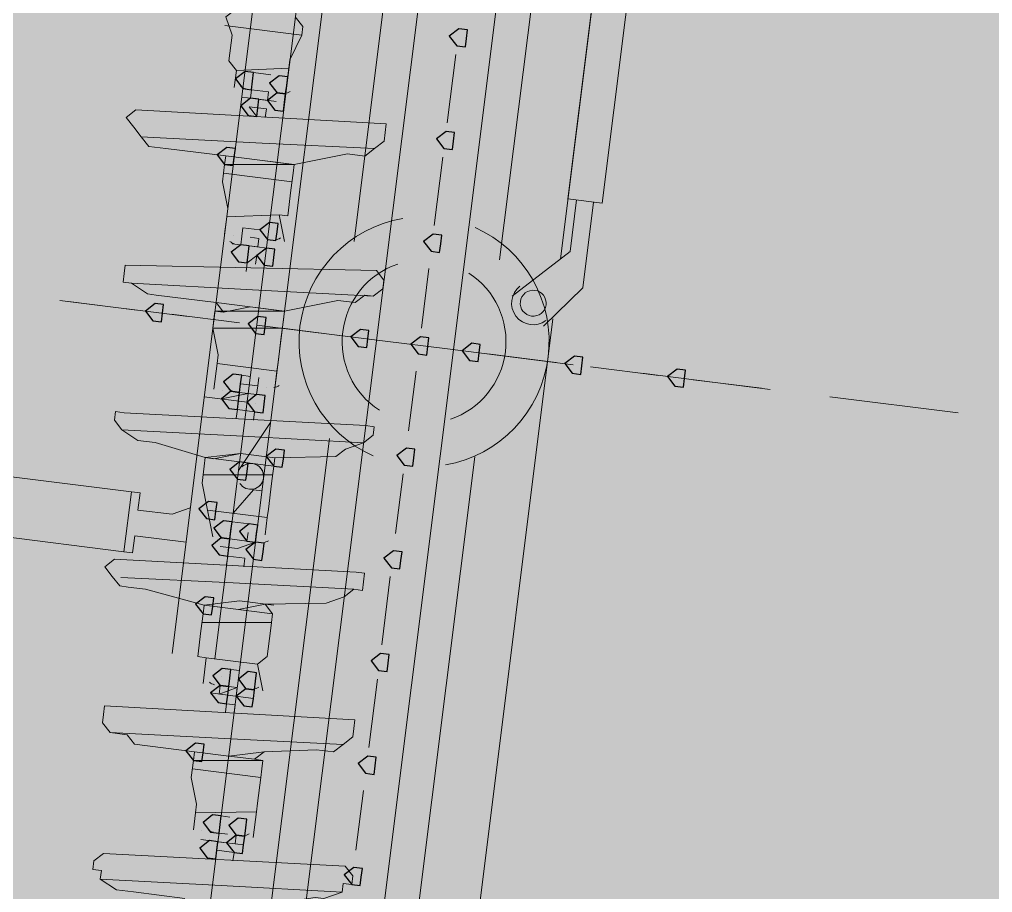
# Model space of a CAD drawing. Header units: metres. Extents: x -4 to 509425, y 7549 to 4732445.
# Drawn here: x 475990.455 to 475991.41, y 4719783.358 to 4719784.216 of the extents above; entities that cross this region are included whole.
import ezdxf

# ---------------------------------------------------------------- set-up
doc = ezdxf.new("R2010")
doc.units = ezdxf.units.M
doc.header["$LTSCALE"] = 0.01
doc.header["$MEASUREMENT"] = 0
doc.layers.get('0').update_dxf_attribs({"lineweight": 0})
doc.layers.add('_SUBESTACIÓN', color=1, linetype='Continuous')
doc.layers.add('SUBESTACION LA VID', color=253, linetype='Continuous')

# ---------------------------------------------------------------- blocks, each defined once
blk = doc.blocks.new('A$Cfff6051d')
at = {"layer": 'SUBESTACION LA VID', "transparency": 33554687}
h = blk.add_hatch(color=256, dxfattribs=at)
h.dxf.hatch_style = 2
h.paths.add_polyline_path([(475990.89348, 4719784.19695), (475990.89453, 4719784.20535), (475990.88613, 4719784.2064), (475990.87668, 4719784.19906), (475990.88402, 4719784.1896), (475990.89242, 4719784.18855)])
h = blk.add_hatch(color=256, dxfattribs=at)
h.dxf.hatch_style = 2
h.paths.add_polyline_path([(475990.68344, 4719784.15503), (475990.6845, 4719784.16343), (475990.6761, 4719784.16448), (475990.66664, 4719784.15713), (475990.67399, 4719784.14768), (475990.68239, 4719784.14663)])
h = blk.add_hatch(color=256, dxfattribs=at)
h.dxf.hatch_style = 2
h.paths.add_polyline_path([(475990.71704, 4719784.15081), (475990.7181, 4719784.15921), (475990.7097, 4719784.16027), (475990.70024, 4719784.15292), (475990.70759, 4719784.14347), (475990.71599, 4719784.14241)])
h = blk.add_hatch(color=256, dxfattribs=at)
h.dxf.hatch_style = 2
h.paths.add_polyline_path([(475990.68868, 4719784.12877), (475990.68974, 4719784.13717), (475990.68134, 4719784.13823), (475990.67188, 4719784.13088), (475990.67923, 4719784.12143), (475990.68763, 4719784.12037)])
h = blk.add_hatch(color=256, dxfattribs=at)
h.dxf.hatch_style = 2
h.paths.add_polyline_path([(475990.71494, 4719784.13401), (475990.71599, 4719784.14241), (475990.70759, 4719784.14347), (475990.69814, 4719784.13612), (475990.70548, 4719784.12667), (475990.71388, 4719784.12561)])
h = blk.add_hatch(color=256, dxfattribs=at)
h.dxf.hatch_style = 2
h.paths.add_polyline_path([(475990.88084, 4719784.09615), (475990.88189, 4719784.10455), (475990.87349, 4719784.1056), (475990.86404, 4719784.09826), (475990.87138, 4719784.0888), (475990.87978, 4719784.08775)])
h = blk.add_hatch(color=256, dxfattribs=at)
h.dxf.hatch_style = 2
h.paths.add_polyline_path([(475990.66556, 4719784.08048), (475990.66662, 4719784.08888), (475990.65822, 4719784.08993), (475990.64876, 4719784.08258), (475990.65611, 4719784.07313), (475990.66451, 4719784.07208)])
h = blk.add_hatch(color=256, dxfattribs=at)
h.dxf.hatch_style = 2
h.paths.add_polyline_path([(475990.70754, 4719784.00695), (475990.70859, 4719784.01535), (475990.70019, 4719784.0164), (475990.69074, 4719784.00906), (475990.69809, 4719783.9996), (475990.70649, 4719783.99855)])
h = blk.add_hatch(color=256, dxfattribs=at)
h.dxf.hatch_style = 2
h.paths.add_polyline_path([(475990.8682, 4719783.99534), (475990.86925, 4719784.00374), (475990.86085, 4719784.00479), (475990.8514, 4719783.99745), (475990.85875, 4719783.98799), (475990.86715, 4719783.98694)])
h = blk.add_hatch(color=256, dxfattribs=at)
h.dxf.hatch_style = 2
h.paths.add_polyline_path([(475990.67918, 4719783.98491), (475990.68023, 4719783.99331), (475990.67183, 4719783.99436), (475990.66238, 4719783.98702), (475990.66973, 4719783.97756), (475990.67813, 4719783.97651)])
h = blk.add_hatch(color=256, dxfattribs=at)
h.dxf.hatch_style = 2
h.paths.add_polyline_path([(475990.70438, 4719783.98175), (475990.70543, 4719783.99015), (475990.69703, 4719783.9912), (475990.68758, 4719783.98386), (475990.69493, 4719783.9744), (475990.70333, 4719783.97335)])
h = blk.add_hatch(color=256, dxfattribs=at)
h.dxf.hatch_style = 2
h.paths.add_polyline_path([(475990.59515, 4719783.92719), (475990.59621, 4719783.93559), (475990.58781, 4719783.93664), (475990.57835, 4719783.9293), (475990.5857, 4719783.91984), (475990.5941, 4719783.91879)])
h = blk.add_hatch(color=256, dxfattribs=at)
h.dxf.hatch_style = 2
h.paths.add_polyline_path([(475990.69596, 4719783.91455), (475990.69701, 4719783.92295), (475990.68861, 4719783.924), (475990.67916, 4719783.91666), (475990.6865, 4719783.9072), (475990.6949, 4719783.90615)])
h = blk.add_hatch(color=256, dxfattribs=at)
h.dxf.hatch_style = 2
h.paths.add_polyline_path([(475990.79676, 4719783.90191), (475990.79781, 4719783.91031), (475990.78941, 4719783.91137), (475990.77996, 4719783.90402), (475990.78731, 4719783.89457), (475990.79571, 4719783.89351)])
h = blk.add_hatch(color=256, dxfattribs=at)
h.dxf.hatch_style = 2
h.paths.add_polyline_path([(475990.85556, 4719783.89454), (475990.85662, 4719783.90294), (475990.84822, 4719783.90399), (475990.83876, 4719783.89665), (475990.84611, 4719783.88719), (475990.85451, 4719783.88614)])
h = blk.add_hatch(color=256, dxfattribs=at)
h.dxf.hatch_style = 2
h.paths.add_polyline_path([(475990.90596, 4719783.88822), (475990.90702, 4719783.89662), (475990.89862, 4719783.89768), (475990.88916, 4719783.89033), (475990.89651, 4719783.88088), (475990.90491, 4719783.87982)])
h = blk.add_hatch(color=256, dxfattribs=at)
h.dxf.hatch_style = 2
h.paths.add_polyline_path([(475991.00677, 4719783.87558), (475991.00782, 4719783.88398), (475990.99942, 4719783.88504), (475990.98997, 4719783.87769), (475990.99732, 4719783.86824), (475991.00572, 4719783.86718)])
h = blk.add_hatch(color=256, dxfattribs=at)
h.dxf.hatch_style = 2
h.paths.add_polyline_path([(475991.10757, 4719783.86295), (475991.10863, 4719783.87135), (475991.10023, 4719783.8724), (475991.09077, 4719783.86505), (475991.09812, 4719783.8556), (475991.10652, 4719783.85455)])
h = blk.add_hatch(color=256, dxfattribs=at)
h.dxf.hatch_style = 2
h.paths.add_polyline_path([(475990.67178, 4719783.85786), (475990.67284, 4719783.86626), (475990.66444, 4719783.86731), (475990.65498, 4719783.85996), (475990.66233, 4719783.85051), (475990.67073, 4719783.84946)])
h = blk.add_hatch(color=256, dxfattribs=at)
h.dxf.hatch_style = 2
h.paths.add_polyline_path([(475990.66968, 4719783.84106), (475990.67073, 4719783.84946), (475990.66233, 4719783.85051), (475990.65288, 4719783.84316), (475990.66022, 4719783.8337), (475990.66862, 4719783.83265)])
h = blk.add_hatch(color=256, dxfattribs=at)
h.dxf.hatch_style = 2
h.paths.add_polyline_path([(475990.69488, 4719783.8379), (475990.69593, 4719783.8463), (475990.68753, 4719783.84735), (475990.67808, 4719783.84), (475990.68542, 4719783.83054), (475990.69382, 4719783.82949)])
h = blk.add_hatch(color=256, dxfattribs=at)
h.dxf.hatch_style = 2
h.paths.add_polyline_path([(475990.71376, 4719783.78433), (475990.71481, 4719783.79273), (475990.70641, 4719783.79378), (475990.69696, 4719783.78644), (475990.70431, 4719783.77698), (475990.71271, 4719783.77593)])
h = blk.add_hatch(color=256, dxfattribs=at)
h.dxf.hatch_style = 2
h.paths.add_polyline_path([(475990.84187, 4719783.78533), (475990.84292, 4719783.79373), (475990.83452, 4719783.79479), (475990.82507, 4719783.78744), (475990.83242, 4719783.77799), (475990.84082, 4719783.77693)])
h = blk.add_hatch(color=256, dxfattribs=at)
h.dxf.hatch_style = 2
h.paths.add_polyline_path([(475990.67805, 4719783.77174), (475990.67911, 4719783.78014), (475990.67071, 4719783.7812), (475990.66125, 4719783.77385), (475990.6686, 4719783.7644), (475990.677, 4719783.76334)])
h = blk.add_hatch(color=256, dxfattribs=at)
h.dxf.hatch_style = 2
h.paths.add_polyline_path([(475990.64759, 4719783.7329), (475990.64864, 4719783.7413), (475990.64024, 4719783.74236), (475990.63079, 4719783.73501), (475990.63813, 4719783.72556), (475990.64653, 4719783.7245)])
h = blk.add_hatch(color=256, dxfattribs=at)
h.dxf.hatch_style = 2
h.paths.add_polyline_path([(475990.66228, 4719783.714), (475990.66333, 4719783.7224), (475990.65493, 4719783.72345), (475990.64548, 4719783.7161), (475990.65283, 4719783.70665), (475990.66123, 4719783.7056)])
h = blk.add_hatch(color=256, dxfattribs=at)
h.dxf.hatch_style = 2
h.paths.add_polyline_path([(475990.68748, 4719783.71084), (475990.68854, 4719783.71924), (475990.68013, 4719783.72029), (475990.67068, 4719783.71294), (475990.67803, 4719783.70349), (475990.68643, 4719783.70244)])
h = blk.add_hatch(color=256, dxfattribs=at)
h.dxf.hatch_style = 2
h.paths.add_polyline_path([(475990.66017, 4719783.6972), (475990.66123, 4719783.7056), (475990.65283, 4719783.70665), (475990.64337, 4719783.6993), (475990.65072, 4719783.68985), (475990.65912, 4719783.6888)])
h = blk.add_hatch(color=256, dxfattribs=at)
h.dxf.hatch_style = 2
h.paths.add_polyline_path([(475990.69378, 4719783.69298), (475990.69483, 4719783.70138), (475990.68643, 4719783.70244), (475990.67697, 4719783.69509), (475990.68432, 4719783.68564), (475990.69272, 4719783.68458)])
h = blk.add_hatch(color=256, dxfattribs=at)
h.dxf.hatch_style = 2
h.paths.add_polyline_path([(475990.82923, 4719783.68453), (475990.83029, 4719783.69293), (475990.82189, 4719783.69399), (475990.81243, 4719783.68664), (475990.81978, 4719783.67719), (475990.82818, 4719783.67613)])
h = blk.add_hatch(color=256, dxfattribs=at)
h.dxf.hatch_style = 2
h.paths.add_polyline_path([(475990.6444, 4719783.63945), (475990.64546, 4719783.64785), (475990.63706, 4719783.6489), (475990.6276, 4719783.64156), (475990.63495, 4719783.6321), (475990.64335, 4719783.63105)])
h = blk.add_hatch(color=256, dxfattribs=at)
h.dxf.hatch_style = 2
h.paths.add_polyline_path([(475990.8166, 4719783.58372), (475990.81765, 4719783.59212), (475990.80925, 4719783.59318), (475990.7998, 4719783.58583), (475990.80714, 4719783.57638), (475990.81554, 4719783.57532)])
h = blk.add_hatch(color=256, dxfattribs=at)
h.dxf.hatch_style = 2
h.paths.add_polyline_path([(475990.66118, 4719783.56908), (475990.66223, 4719783.57748), (475990.65383, 4719783.57853), (475990.64438, 4719783.57119), (475990.65172, 4719783.56173), (475990.66012, 4719783.56068)])
h = blk.add_hatch(color=256, dxfattribs=at)
h.dxf.hatch_style = 2
h.paths.add_polyline_path([(475990.68638, 4719783.56592), (475990.68743, 4719783.57432), (475990.67903, 4719783.57537), (475990.66958, 4719783.56803), (475990.67693, 4719783.55857), (475990.68533, 4719783.55752)])
h = blk.add_hatch(color=256, dxfattribs=at)
h.dxf.hatch_style = 2
h.paths.add_polyline_path([(475990.65907, 4719783.55228), (475990.66012, 4719783.56068), (475990.65172, 4719783.56173), (475990.64227, 4719783.55439), (475990.64962, 4719783.54493), (475990.65802, 4719783.54388)])
h = blk.add_hatch(color=256, dxfattribs=at)
h.dxf.hatch_style = 2
h.paths.add_polyline_path([(475990.68427, 4719783.54912), (475990.68533, 4719783.55752), (475990.67693, 4719783.55857), (475990.66747, 4719783.55123), (475990.67482, 4719783.54177), (475990.68322, 4719783.54072)])
h = blk.add_hatch(color=256, dxfattribs=at)
h.dxf.hatch_style = 2
h.paths.add_polyline_path([(475990.6349, 4719783.49559), (475990.63595, 4719783.50399), (475990.62755, 4719783.50504), (475990.6181, 4719783.49769), (475990.62545, 4719783.48824), (475990.63385, 4719783.48719)])
h = blk.add_hatch(color=256, dxfattribs=at)
h.dxf.hatch_style = 2
h.paths.add_polyline_path([(475990.80396, 4719783.48292), (475990.80501, 4719783.49132), (475990.79661, 4719783.49238), (475990.78716, 4719783.48503), (475990.79451, 4719783.47558), (475990.80291, 4719783.47452)])
h = blk.add_hatch(color=256, dxfattribs=at)
h.dxf.hatch_style = 2
h.paths.add_polyline_path([(475990.65168, 4719783.42523), (475990.65273, 4719783.43363), (475990.64433, 4719783.43468), (475990.63487, 4719783.42733), (475990.64222, 4719783.41788), (475990.65062, 4719783.41683)])
h = blk.add_hatch(color=256, dxfattribs=at)
h.dxf.hatch_style = 2
h.paths.add_polyline_path([(475990.67688, 4719783.42207), (475990.67793, 4719783.43047), (475990.66953, 4719783.43152), (475990.66008, 4719783.42417), (475990.66742, 4719783.41472), (475990.67582, 4719783.41367)])
h = blk.add_hatch(color=256, dxfattribs=at)
h.dxf.hatch_style = 2
h.paths.add_polyline_path([(475990.67477, 4719783.40526), (475990.67582, 4719783.41367), (475990.66742, 4719783.41472), (475990.65797, 4719783.40737), (475990.66532, 4719783.39791), (475990.67372, 4719783.39686)])
h = blk.add_hatch(color=256, dxfattribs=at)
h.dxf.hatch_style = 2
h.paths.add_polyline_path([(475990.64852, 4719783.40002), (475990.64957, 4719783.40842), (475990.64117, 4719783.40947), (475990.63171, 4719783.40213), (475990.63906, 4719783.39267), (475990.64746, 4719783.39162)])
h = blk.add_hatch(color=256, dxfattribs=at)
h.dxf.hatch_style = 2
h.paths.add_polyline_path([(475990.79027, 4719783.37372), (475990.79132, 4719783.38212), (475990.78292, 4719783.38317), (475990.77347, 4719783.37582), (475990.78081, 4719783.36637), (475990.78921, 4719783.36532)])
at = {"layer": 'SUBESTACION LA VID', "lineweight": 15}
for p, q in [((475990.48633, 4719782.10637), (475990.93813, 4719785.71011)), ((475991.19854, 4719785.67746), (475990.98581, 4719783.9806)), ((475990.64648, 4719783.58799), (475990.89819, 4719785.59567)), ((475990.85408, 4719785.58414), (475990.60448, 4719783.59325)), ((475990.98209, 4719785.31212), (475990.62718, 4719782.4812)), ((475991.05769, 4719785.30264), (475990.70278, 4719782.47172)), ((475990.78314, 4719783.99747), (475990.94533, 4719785.29112)), ((475990.92595, 4719783.97957), (475991.08813, 4719785.27322)), ((475990.56464, 4719783.75183), (475986.88529, 4719784.21311)), ((475990.73176, 4719784.20016), (475990.65616, 4719784.20964)), ((475990.88297, 4719784.1812), (475990.87454, 4719784.114)), ((475990.71915, 4719784.16761), (475990.71599, 4719784.14241)), ((475990.6677, 4719784.16553), (475990.66559, 4719784.14873)), ((475990.7013, 4719784.16132), (475990.6845, 4719784.16343)), ((475986.87792, 4719784.15431), (475990.55726, 4719783.69303)), ((475990.67399, 4719784.14768), (475990.67399, 4719784.14768)), ((475990.68344, 4719784.15503), (475990.68344, 4719784.15503)), ((475990.70024, 4719784.15292), (475990.70024, 4719784.15292)), ((475990.67294, 4719784.13928), (475990.68974, 4719784.13717)), ((475990.68239, 4719784.14663), (475990.68134, 4719784.13823)), ((475990.69814, 4719784.13612), (475990.68134, 4719784.13823)), ((475990.69919, 4719784.14452), (475990.68239, 4719784.14663)), ((475990.69919, 4719784.14452), (475990.69814, 4719784.13612)), ((475990.69708, 4719784.12772), (475990.68028, 4719784.12983)), ((475990.70654, 4719784.13507), (475990.68974, 4719784.13717)), ((475990.69814, 4719784.13612), (475990.69814, 4719784.13612)), ((475990.81469, 4719784.11297), (475990.56897, 4719784.12672)), ((475990.69603, 4719784.11932), (475990.69708, 4719784.12772)), ((475990.69708, 4719784.12772), (475990.69708, 4719784.12772)), ((475990.69287, 4719784.09412), (475990.57422, 4719784.10046)), ((475990.69287, 4719784.09412), (475990.80313, 4719784.08883)), ((475990.69077, 4719784.07732), (475990.65716, 4719784.08153)), ((475990.87033, 4719784.0804), (475990.86191, 4719784.01319)), ((475990.72437, 4719784.07311), (475990.65611, 4719784.07313)), ((475990.69077, 4719784.07732), (475990.72437, 4719784.07311)), ((475990.71597, 4719784.07416), (475990.72437, 4719784.07311)), ((475990.72226, 4719784.05631), (475990.65506, 4719784.06473)), ((475990.99318, 4719784.03941), (475991.02678, 4719784.03519)), ((475990.70965, 4719784.02375), (475990.71489, 4719783.9975)), ((475990.65819, 4719784.02167), (475990.65609, 4719784.00487)), ((475990.67289, 4719784.00276), (475990.67394, 4719784.01116)), ((475990.69074, 4719784.00906), (475990.67394, 4719784.01116)), ((475990.67394, 4719784.01116), (475990.67394, 4719784.01116)), ((475990.69074, 4719784.00906), (475990.69074, 4719784.00906)), ((475990.66343, 4719783.99542), (475990.68023, 4719783.99331)), ((475990.66449, 4719784.00382), (475990.66449, 4719784.00382)), ((475990.67289, 4719784.00276), (475990.67183, 4719783.99436)), ((475990.67289, 4719784.00276), (475990.67289, 4719784.00276)), ((475990.68969, 4719784.00066), (475990.68129, 4719784.00171)), ((475990.68969, 4719784.00066), (475990.68863, 4719783.99226)), ((475990.70649, 4719783.99855), (475990.70649, 4719783.99855)), ((475990.67918, 4719783.98491), (475990.67918, 4719783.98491)), ((475990.70543, 4719783.99015), (475990.68023, 4719783.99331)), ((475990.68863, 4719783.99226), (475990.68023, 4719783.99331)), ((475990.67707, 4719783.96811), (475990.67813, 4719783.97651)), ((475990.68758, 4719783.98386), (475990.67813, 4719783.97651)), ((475990.68653, 4719783.97546), (475990.68758, 4719783.98386)), ((475990.68758, 4719783.98386), (475990.68758, 4719783.98386)), ((475990.80519, 4719783.96911), (475990.55842, 4719783.97445)), ((475990.85664, 4719783.97119), (475990.84927, 4719783.91239)), ((475990.68337, 4719783.95026), (475990.56471, 4719783.9566)), ((475990.68337, 4719783.95026), (475990.80203, 4719783.94391)), ((475990.62035, 4719783.92403), (475990.49435, 4719783.93983)), ((475990.56995, 4719783.93035), (475990.50275, 4719783.93877)), ((475990.71486, 4719783.92924), (475990.64661, 4719783.92927)), ((475990.70646, 4719783.9303), (475990.71486, 4719783.92924)), ((475990.67076, 4719783.91771), (475990.60355, 4719783.92614)), ((475990.97843, 4719783.9218), (475990.74674, 4719782.07372)), ((475990.71276, 4719783.91244), (475990.6445, 4719783.91247)), ((475990.81356, 4719783.89981), (475990.68756, 4719783.9156)), ((475990.77156, 4719783.90507), (475990.71276, 4719783.91244)), ((475990.87236, 4719783.89244), (475990.81356, 4719783.89981)), ((475990.99837, 4719783.87664), (475990.87236, 4719783.89244)), ((475990.98157, 4719783.87874), (475990.91436, 4719783.88717)), ((475990.64869, 4719783.87782), (475990.64553, 4719783.85262)), ((475990.70749, 4719783.87044), (475990.70539, 4719783.85364)), ((475990.844, 4719783.87039), (475990.83663, 4719783.81159)), ((475991.08237, 4719783.86611), (475991.01517, 4719783.87453)), ((475990.68124, 4719783.8652), (475990.67284, 4719783.86626)), ((475990.68124, 4719783.8652), (475990.68124, 4719783.8652)), ((475990.68858, 4719783.85575), (475990.68964, 4719783.86415)), ((475991.19158, 4719783.85242), (475991.06557, 4719783.86821)), ((475991.18318, 4719783.85347), (475991.11597, 4719783.86189)), ((475990.65393, 4719783.85156), (475990.65393, 4719783.85156)), ((475990.67178, 4719783.85786), (475990.67073, 4719783.84946)), ((475990.68858, 4719783.85575), (475990.67178, 4719783.85786)), ((475990.67178, 4719783.85786), (475990.67178, 4719783.85786)), ((475990.68018, 4719783.8568), (475990.68018, 4719783.8568)), ((475990.68858, 4719783.85575), (475990.68753, 4719783.84735)), ((475990.69698, 4719783.8547), (475990.69698, 4719783.8547)), ((475990.63608, 4719783.84527), (475990.67808, 4719783.84)), ((475990.65288, 4719783.84316), (475990.67913, 4719783.8484)), ((475990.68753, 4719783.84735), (475990.67073, 4719783.84946)), ((475990.69593, 4719783.8463), (475990.67913, 4719783.8484)), ((475991.37638, 4719783.82925), (475991.25038, 4719783.84504)), ((475990.66757, 4719783.82425), (475990.66862, 4719783.83265)), ((475990.68542, 4719783.83054), (475990.66862, 4719783.83265)), ((475990.66968, 4719783.84106), (475990.66968, 4719783.84106)), ((475990.68648, 4719783.83895), (475990.68648, 4719783.83895)), ((475990.79463, 4719783.81685), (475990.55731, 4719783.82954)), ((475990.68437, 4719783.82214), (475990.68542, 4719783.83054)), ((475990.70117, 4719783.82004), (475990.66965, 4719783.7728)), ((475990.67386, 4719783.8064), (475990.55521, 4719783.81274)), ((475990.59674, 4719782.51061), (475990.75892, 4719783.80426)), ((475990.67386, 4719783.8064), (475990.79252, 4719783.80005)), ((475990.70431, 4719783.77698), (475990.63711, 4719783.78541)), ((475990.73954, 4719782.49271), (475990.90173, 4719783.78636)), ((475990.70325, 4719783.76858), (475990.635, 4719783.76861)), ((475990.83136, 4719783.76959), (475990.82399, 4719783.71079)), ((475990.66439, 4719783.7308), (475990.68435, 4719783.75389)), ((475990.69275, 4719783.75284), (475990.68435, 4719783.75389)), ((475990.63919, 4719783.73396), (475990.64443, 4719783.7077)), ((475990.68013, 4719783.72029), (475990.66333, 4719783.7224)), ((475990.69799, 4719783.72658), (475990.69588, 4719783.70978)), ((475990.66228, 4719783.714), (475990.66228, 4719783.714)), ((475990.67908, 4719783.71189), (475990.67803, 4719783.70349)), ((475990.67908, 4719783.71189), (475990.67908, 4719783.71189)), ((475990.68748, 4719783.71084), (475990.68748, 4719783.71084)), ((475990.65177, 4719783.69825), (475990.66857, 4719783.69614)), ((475990.66123, 4719783.7056), (475990.66017, 4719783.6972)), ((475990.67803, 4719783.70349), (475990.66123, 4719783.7056)), ((475990.67803, 4719783.70349), (475990.66123, 4719783.7056)), ((475990.68643, 4719783.70244), (475990.66857, 4719783.69614)), ((475990.65807, 4719783.6804), (475990.65912, 4719783.6888)), ((475990.67592, 4719783.68669), (475990.65912, 4719783.6888)), ((475990.66017, 4719783.6972), (475990.66017, 4719783.6972)), ((475990.67697, 4719783.69509), (475990.67697, 4719783.69509)), ((475990.78513, 4719783.673), (475990.54781, 4719783.68569)), ((475990.67487, 4719783.67829), (475990.67592, 4719783.68669)), ((475990.66436, 4719783.66254), (475990.5541, 4719783.66783)), ((475990.66436, 4719783.66254), (475990.78302, 4719783.6562)), ((475990.81873, 4719783.66879), (475990.8103, 4719783.60158)), ((475990.67066, 4719783.64469), (475990.636, 4719783.6405)), ((475990.67066, 4719783.64469), (475990.70426, 4719783.64048)), ((475990.69586, 4719783.64153), (475990.70426, 4719783.64048)), ((475990.7032, 4719783.63208), (475990.636, 4719783.6405)), ((475990.70215, 4719783.62368), (475990.6339, 4719783.62369)), ((475990.63808, 4719783.58904), (475990.63492, 4719783.56384)), ((475990.67063, 4719783.57643), (475990.65383, 4719783.57853)), ((475990.68849, 4719783.58272), (475990.69373, 4719783.55647)), ((475990.65278, 4719783.57013), (475990.65278, 4719783.57013)), ((475990.66958, 4719783.56803), (475990.66958, 4719783.56803)), ((475990.80609, 4719783.56798), (475990.79766, 4719783.50078)), ((475990.64332, 4719783.56279), (475990.64332, 4719783.56279)), ((475990.65172, 4719783.56173), (475990.65067, 4719783.55333)), ((475990.66853, 4719783.55963), (475990.65067, 4719783.55333)), ((475990.66853, 4719783.55963), (475990.65172, 4719783.56173)), ((475990.66853, 4719783.55963), (475990.66747, 4719783.55123)), ((475990.68533, 4719783.55752), (475990.68533, 4719783.55752)), ((475990.64227, 4719783.55439), (475990.65907, 4719783.55228)), ((475990.68427, 4719783.54912), (475990.65907, 4719783.55228)), ((475990.65907, 4719783.55228), (475990.65907, 4719783.55228)), ((475990.66747, 4719783.55123), (475990.66747, 4719783.55123)), ((475990.78402, 4719783.52808), (475990.53831, 4719783.54183)), ((475990.65696, 4719783.53548), (475990.65802, 4719783.54388)), ((475990.66642, 4719783.54283), (475990.65802, 4719783.54388)), ((475990.66537, 4719783.53443), (475990.66642, 4719783.54283)), ((475990.66221, 4719783.50923), (475990.54355, 4719783.51557)), ((475990.66221, 4719783.50923), (475990.77246, 4719783.50394)), ((475990.6937, 4719783.48822), (475990.62545, 4719783.48824)), ((475990.6601, 4719783.49243), (475990.6265, 4719783.49664)), ((475990.6601, 4719783.49243), (475990.69475, 4719783.49662)), ((475990.6853, 4719783.48927), (475990.69475, 4719783.49662)), ((475990.69159, 4719783.47142), (475990.62439, 4719783.47984)), ((475990.7924, 4719783.45878), (475990.78503, 4719783.39998)), ((475990.62753, 4719783.43679), (475990.62542, 4719783.41999)), ((475990.66113, 4719783.43257), (475990.65273, 4719783.43363)), ((475990.68738, 4719783.43782), (475990.68422, 4719783.41262)), ((475990.65168, 4719783.42523), (475990.65168, 4719783.42523)), ((475990.66008, 4719783.42417), (475990.66008, 4719783.42417)), ((475990.63382, 4719783.41893), (475990.63382, 4719783.41893)), ((475990.65062, 4719783.41683), (475990.64957, 4719783.40842)), ((475990.65902, 4719783.41577), (475990.65062, 4719783.41683)), ((475990.66742, 4719783.41472), (475990.66637, 4719783.40631)), ((475990.67582, 4719783.41367), (475990.67582, 4719783.41367)), ((475990.63277, 4719783.41053), (475990.65797, 4719783.40737)), ((475990.65797, 4719783.40737), (475990.64957, 4719783.40842)), ((475990.67477, 4719783.40526), (475990.65797, 4719783.40737)), ((475990.65797, 4719783.40737), (475990.65797, 4719783.40737)), ((475990.77452, 4719783.38422), (475990.53721, 4719783.39691)), ((475990.66532, 4719783.39791), (475990.64852, 4719783.40002)), ((475990.66426, 4719783.38951), (475990.66532, 4719783.39791)), ((475990.66532, 4719783.39791), (475990.66532, 4719783.39791)), ((475990.6527, 4719783.36537), (475990.53405, 4719783.37171)), ((475990.6527, 4719783.36537), (475990.77136, 4719783.35902))]:
    blk.add_line(p, q, dxfattribs=at)
for points in [[(475991.02678, 4719784.03519), (475991.20897, 4719785.48845), (475991.17537, 4719785.49266), (475990.99318, 4719784.03941)], [(475990.66667, 4719784.22538), (475990.65721, 4719784.21804), (475990.66351, 4719784.20018), (475990.66035, 4719784.17498)], [(475990.72547, 4719784.21801), (475990.73282, 4719784.20856), (475990.73176, 4719784.20016), (475990.7202, 4719784.17601)], [(475990.7202, 4719784.17601), (475990.71915, 4719784.16761), (475990.6677, 4719784.16553), (475990.66035, 4719784.17498)], [(475990.68028, 4719784.12983), (475990.68028, 4719784.12983), (475990.68763, 4719784.12037)], [(475990.56897, 4719784.12672), (475990.55952, 4719784.11937), (475990.56687, 4719784.10992), (475990.57422, 4719784.10046), (475990.58156, 4719784.09101), (475990.59836, 4719784.0889), (475990.65716, 4719784.08153)], [(475990.81469, 4719784.11297), (475990.81364, 4719784.10457), (475990.81258, 4719784.09617), (475990.80313, 4719784.08883), (475990.79368, 4719784.08148), (475990.77687, 4719784.08359), (475990.72437, 4719784.07311)], [(475990.65716, 4719784.08153), (475990.65611, 4719784.07313), (475990.65506, 4719784.06473), (475990.654, 4719784.05633), (475990.65924, 4719784.03007)], [(475990.65716, 4719784.08153), (475990.69077, 4719784.07732), (475990.71597, 4719784.07416)], [(475990.71597, 4719784.07416), (475990.72437, 4719784.07311), (475990.72331, 4719784.06471), (475990.72121, 4719784.04791), (475990.71805, 4719784.0227)], [(475991.00158, 4719784.03835), (475990.99526, 4719783.98794), (475990.93854, 4719783.94386)], [(475990.96898, 4719783.91445), (475991.00785, 4719783.95224), (475991.01838, 4719784.03625)], [(475990.71805, 4719784.0227), (475990.70965, 4719784.02375), (475990.65819, 4719784.02167), (475990.65924, 4719784.03007)], [(475990.55842, 4719783.97445), (475990.55736, 4719783.96605), (475990.55631, 4719783.95765), (475990.56471, 4719783.9566), (475990.58046, 4719783.9461), (475990.58886, 4719783.94504), (475990.64766, 4719783.93767)], [(475990.80519, 4719783.96911), (475990.81253, 4719783.95966), (475990.81148, 4719783.95126), (475990.80203, 4719783.94391), (475990.79363, 4719783.94497), (475990.78417, 4719783.93762), (475990.76737, 4719783.93973), (475990.71486, 4719783.92924)], [(475990.71486, 4719783.92924), (475990.68126, 4719783.93346), (475990.64766, 4719783.93767), (475990.65501, 4719783.92822), (475990.68126, 4719783.93346), (475990.70646, 4719783.9303)], [(475990.65501, 4719783.92822), (475990.64661, 4719783.92927), (475990.64555, 4719783.92087), (475990.6445, 4719783.91247), (475990.64974, 4719783.88622)], [(475990.70646, 4719783.9303), (475990.71486, 4719783.92924), (475990.71381, 4719783.92084), (475990.71171, 4719783.90404), (475990.70855, 4719783.87884)], [(475990.70855, 4719783.87884), (475990.70749, 4719783.87044), (475990.64869, 4719783.87782), (475990.64974, 4719783.88622)], [(475990.55731, 4719783.82954), (475990.54891, 4719783.83059), (475990.54786, 4719783.82219), (475990.55521, 4719783.81274), (475990.57095, 4719783.80223), (475990.58776, 4719783.80013), (475990.63711, 4719783.78541)], [(475990.79463, 4719783.81685), (475990.80303, 4719783.8158), (475990.80198, 4719783.8074), (475990.79252, 4719783.80005), (475990.77467, 4719783.79376), (475990.76522, 4719783.78641), (475990.70536, 4719783.78538), (475990.70431, 4719783.77698), (475990.7022, 4719783.76018), (475990.69904, 4719783.73498)], [(475990.64551, 4719783.78436), (475990.63711, 4719783.78541), (475990.63605, 4719783.77701), (475990.63395, 4719783.76021), (475990.63919, 4719783.73396)], [(475990.70536, 4719783.78538), (475990.67176, 4719783.7896), (475990.63711, 4719783.78541), (475990.64551, 4719783.78436), (475990.67176, 4719783.7896), (475990.70536, 4719783.78538)], [(475990.56464, 4719783.75183), (475990.55726, 4719783.69303), (475990.56566, 4719783.69198), (475990.56777, 4719783.70878), (475990.61817, 4719783.70246)], [(475990.62238, 4719783.73606), (475990.60453, 4719783.72977), (475990.57093, 4719783.73398), (475990.57304, 4719783.75078), (475990.56464, 4719783.75183)], [(475990.69904, 4719783.73498), (475990.69799, 4719783.72658), (475990.63919, 4719783.73396)], [(475990.54781, 4719783.68569), (475990.53836, 4719783.67834), (475990.5457, 4719783.66889), (475990.55305, 4719783.65943), (475990.56145, 4719783.65838), (475990.57825, 4719783.65627), (475990.636, 4719783.6405)], [(475990.78513, 4719783.673), (475990.79353, 4719783.67195), (475990.79247, 4719783.66355), (475990.79142, 4719783.65515), (475990.78302, 4719783.6562), (475990.77357, 4719783.64885), (475990.75571, 4719783.64256), (475990.69586, 4719783.64153), (475990.7032, 4719783.63208), (475990.70215, 4719783.62368), (475990.7011, 4719783.61527), (475990.69794, 4719783.59007)], [(475990.636, 4719783.6405), (475990.6696, 4719783.63629), (475990.69586, 4719783.64153)], [(475990.636, 4719783.6405), (475990.63495, 4719783.6321), (475990.63284, 4719783.61529), (475990.62968, 4719783.59009)], [(475990.69794, 4719783.59007), (475990.68849, 4719783.58272), (475990.63808, 4719783.58904), (475990.62968, 4719783.59009)], [(475990.53831, 4719783.54183), (475990.53725, 4719783.53343), (475990.5362, 4719783.52503), (475990.54355, 4719783.51557), (475990.56035, 4719783.51347), (475990.5677, 4719783.50401), (475990.6265, 4719783.49664)], [(475990.78402, 4719783.52808), (475990.78297, 4719783.51968), (475990.78192, 4719783.51128), (475990.77246, 4719783.50394), (475990.76301, 4719783.49659), (475990.74621, 4719783.4987), (475990.69475, 4719783.49662)], [(475990.6265, 4719783.49664), (475990.62545, 4719783.48824), (475990.62334, 4719783.47144), (475990.62858, 4719783.44519)], [(475990.6265, 4719783.49664), (475990.6601, 4719783.49243), (475990.6853, 4719783.48927)], [(475990.6853, 4719783.48927), (475990.6937, 4719783.48822), (475990.69265, 4719783.47982), (475990.69159, 4719783.47142), (475990.68844, 4719783.44622)], [(475990.68844, 4719783.44622), (475990.68738, 4719783.43782), (475990.62753, 4719783.43679), (475990.62858, 4719783.44519)], [(475990.53721, 4719783.39691), (475990.52775, 4719783.38956), (475990.5267, 4719783.38116), (475990.5351, 4719783.38011), (475990.53405, 4719783.37171), (475990.54979, 4719783.3612), (475990.56659, 4719783.3591), (475990.617, 4719783.35278)], [(475990.64852, 4719783.40002), (475990.64852, 4719783.40002), (475990.64746, 4719783.39162)], [(475990.77452, 4719783.38422), (475990.78187, 4719783.37477), (475990.78081, 4719783.36637), (475990.77241, 4719783.36742), (475990.77136, 4719783.35902), (475990.75351, 4719783.35273), (475990.74511, 4719783.35378), (475990.6842, 4719783.34435), (475990.68314, 4719783.33595), (475990.68209, 4719783.32755), (475990.67788, 4719783.29395)]]:
    blk.add_lwpolyline(points, dxfattribs=at)
at = {"layer": 'SUBESTACION LA VID'}
for points in [[(475990.89348, 4719784.19695), (475990.89453, 4719784.20535), (475990.88613, 4719784.2064), (475990.87668, 4719784.19906), (475990.88402, 4719784.1896), (475990.89242, 4719784.18855)], [(475990.68344, 4719784.15503), (475990.6845, 4719784.16343), (475990.6761, 4719784.16448), (475990.66664, 4719784.15713), (475990.67399, 4719784.14768), (475990.68239, 4719784.14663)], [(475990.71704, 4719784.15081), (475990.7181, 4719784.15921), (475990.7097, 4719784.16027), (475990.70024, 4719784.15292), (475990.70759, 4719784.14347), (475990.71599, 4719784.14241)], [(475990.68868, 4719784.12877), (475990.68974, 4719784.13717), (475990.68134, 4719784.13823), (475990.67188, 4719784.13088), (475990.67923, 4719784.12143), (475990.68763, 4719784.12037)], [(475990.71494, 4719784.13401), (475990.71599, 4719784.14241), (475990.70759, 4719784.14347), (475990.69814, 4719784.13612), (475990.70548, 4719784.12667), (475990.71388, 4719784.12561)], [(475990.88084, 4719784.09615), (475990.88189, 4719784.10455), (475990.87349, 4719784.1056), (475990.86404, 4719784.09826), (475990.87138, 4719784.0888), (475990.87978, 4719784.08775)], [(475990.66556, 4719784.08048), (475990.66662, 4719784.08888), (475990.65822, 4719784.08993), (475990.64876, 4719784.08258), (475990.65611, 4719784.07313), (475990.66451, 4719784.07208)], [(475990.70754, 4719784.00695), (475990.70859, 4719784.01535), (475990.70019, 4719784.0164), (475990.69074, 4719784.00906), (475990.69809, 4719783.9996), (475990.70649, 4719783.99855)], [(475990.8682, 4719783.99534), (475990.86925, 4719784.00374), (475990.86085, 4719784.00479), (475990.8514, 4719783.99745), (475990.85875, 4719783.98799), (475990.86715, 4719783.98694)], [(475990.67918, 4719783.98491), (475990.68023, 4719783.99331), (475990.67183, 4719783.99436), (475990.66238, 4719783.98702), (475990.66973, 4719783.97756), (475990.67813, 4719783.97651)], [(475990.70438, 4719783.98175), (475990.70543, 4719783.99015), (475990.69703, 4719783.9912), (475990.68758, 4719783.98386), (475990.69493, 4719783.9744), (475990.70333, 4719783.97335)], [(475990.59515, 4719783.92719), (475990.59621, 4719783.93559), (475990.58781, 4719783.93664), (475990.57835, 4719783.9293), (475990.5857, 4719783.91984), (475990.5941, 4719783.91879)], [(475990.69596, 4719783.91455), (475990.69701, 4719783.92295), (475990.68861, 4719783.924), (475990.67916, 4719783.91666), (475990.6865, 4719783.9072), (475990.6949, 4719783.90615)], [(475990.79676, 4719783.90191), (475990.79781, 4719783.91031), (475990.78941, 4719783.91137), (475990.77996, 4719783.90402), (475990.78731, 4719783.89457), (475990.79571, 4719783.89351)], [(475990.85556, 4719783.89454), (475990.85662, 4719783.90294), (475990.84822, 4719783.90399), (475990.83876, 4719783.89665), (475990.84611, 4719783.88719), (475990.85451, 4719783.88614)], [(475990.90596, 4719783.88822), (475990.90702, 4719783.89662), (475990.89862, 4719783.89768), (475990.88916, 4719783.89033), (475990.89651, 4719783.88088), (475990.90491, 4719783.87982)], [(475991.00677, 4719783.87558), (475991.00782, 4719783.88398), (475990.99942, 4719783.88504), (475990.98997, 4719783.87769), (475990.99732, 4719783.86824), (475991.00572, 4719783.86718)], [(475991.10757, 4719783.86295), (475991.10863, 4719783.87135), (475991.10023, 4719783.8724), (475991.09077, 4719783.86505), (475991.09812, 4719783.8556), (475991.10652, 4719783.85455)], [(475990.67178, 4719783.85786), (475990.67284, 4719783.86626), (475990.66444, 4719783.86731), (475990.65498, 4719783.85996), (475990.66233, 4719783.85051), (475990.67073, 4719783.84946)], [(475990.66968, 4719783.84106), (475990.67073, 4719783.84946), (475990.66233, 4719783.85051), (475990.65288, 4719783.84316), (475990.66022, 4719783.8337), (475990.66862, 4719783.83265)], [(475990.69488, 4719783.8379), (475990.69593, 4719783.8463), (475990.68753, 4719783.84735), (475990.67808, 4719783.84), (475990.68542, 4719783.83054), (475990.69382, 4719783.82949)], [(475990.71376, 4719783.78433), (475990.71481, 4719783.79273), (475990.70641, 4719783.79378), (475990.69696, 4719783.78644), (475990.70431, 4719783.77698), (475990.71271, 4719783.77593)], [(475990.84187, 4719783.78533), (475990.84292, 4719783.79373), (475990.83452, 4719783.79479), (475990.82507, 4719783.78744), (475990.83242, 4719783.77799), (475990.84082, 4719783.77693)], [(475990.67805, 4719783.77174), (475990.67911, 4719783.78014), (475990.67071, 4719783.7812), (475990.66125, 4719783.77385), (475990.6686, 4719783.7644), (475990.677, 4719783.76334)], [(475990.64759, 4719783.7329), (475990.64864, 4719783.7413), (475990.64024, 4719783.74236), (475990.63079, 4719783.73501), (475990.63813, 4719783.72556), (475990.64653, 4719783.7245)], [(475990.66228, 4719783.714), (475990.66333, 4719783.7224), (475990.65493, 4719783.72345), (475990.64548, 4719783.7161), (475990.65283, 4719783.70665), (475990.66123, 4719783.7056)], [(475990.68748, 4719783.71084), (475990.68854, 4719783.71924), (475990.68013, 4719783.72029), (475990.67068, 4719783.71294), (475990.67803, 4719783.70349), (475990.68643, 4719783.70244)], [(475990.66017, 4719783.6972), (475990.66123, 4719783.7056), (475990.65283, 4719783.70665), (475990.64337, 4719783.6993), (475990.65072, 4719783.68985), (475990.65912, 4719783.6888)], [(475990.69378, 4719783.69298), (475990.69483, 4719783.70138), (475990.68643, 4719783.70244), (475990.67697, 4719783.69509), (475990.68432, 4719783.68564), (475990.69272, 4719783.68458)], [(475990.82923, 4719783.68453), (475990.83029, 4719783.69293), (475990.82189, 4719783.69399), (475990.81243, 4719783.68664), (475990.81978, 4719783.67719), (475990.82818, 4719783.67613)], [(475990.6444, 4719783.63945), (475990.64546, 4719783.64785), (475990.63706, 4719783.6489), (475990.6276, 4719783.64156), (475990.63495, 4719783.6321), (475990.64335, 4719783.63105)], [(475990.8166, 4719783.58372), (475990.81765, 4719783.59212), (475990.80925, 4719783.59318), (475990.7998, 4719783.58583), (475990.80714, 4719783.57638), (475990.81554, 4719783.57532)], [(475990.66118, 4719783.56908), (475990.66223, 4719783.57748), (475990.65383, 4719783.57853), (475990.64438, 4719783.57119), (475990.65172, 4719783.56173), (475990.66012, 4719783.56068)], [(475990.68638, 4719783.56592), (475990.68743, 4719783.57432), (475990.67903, 4719783.57537), (475990.66958, 4719783.56803), (475990.67693, 4719783.55857), (475990.68533, 4719783.55752)], [(475990.65907, 4719783.55228), (475990.66012, 4719783.56068), (475990.65172, 4719783.56173), (475990.64227, 4719783.55439), (475990.64962, 4719783.54493), (475990.65802, 4719783.54388)], [(475990.68427, 4719783.54912), (475990.68533, 4719783.55752), (475990.67693, 4719783.55857), (475990.66747, 4719783.55123), (475990.67482, 4719783.54177), (475990.68322, 4719783.54072)], [(475990.6349, 4719783.49559), (475990.63595, 4719783.50399), (475990.62755, 4719783.50504), (475990.6181, 4719783.49769), (475990.62545, 4719783.48824), (475990.63385, 4719783.48719)], [(475990.80396, 4719783.48292), (475990.80501, 4719783.49132), (475990.79661, 4719783.49238), (475990.78716, 4719783.48503), (475990.79451, 4719783.47558), (475990.80291, 4719783.47452)], [(475990.65168, 4719783.42523), (475990.65273, 4719783.43363), (475990.64433, 4719783.43468), (475990.63487, 4719783.42733), (475990.64222, 4719783.41788), (475990.65062, 4719783.41683)], [(475990.67688, 4719783.42207), (475990.67793, 4719783.43047), (475990.66953, 4719783.43152), (475990.66008, 4719783.42417), (475990.66742, 4719783.41472), (475990.67582, 4719783.41367)], [(475990.67477, 4719783.40526), (475990.67582, 4719783.41367), (475990.66742, 4719783.41472), (475990.65797, 4719783.40737), (475990.66532, 4719783.39791), (475990.67372, 4719783.39686)], [(475990.64852, 4719783.40002), (475990.64957, 4719783.40842), (475990.64117, 4719783.40947), (475990.63171, 4719783.40213), (475990.63906, 4719783.39267), (475990.64746, 4719783.39162)], [(475990.79027, 4719783.37372), (475990.79132, 4719783.38212), (475990.78292, 4719783.38317), (475990.77347, 4719783.37582), (475990.78081, 4719783.36637), (475990.78921, 4719783.36532)]]:
    blk.add_lwpolyline(points, close=True, dxfattribs=at)
at = {"layer": 'SUBESTACION LA VID', "lineweight": 0}
for points in [[(475990.89348, 4719784.19695), (475990.89453, 4719784.20535), (475990.88613, 4719784.2064), (475990.87668, 4719784.19906), (475990.88402, 4719784.1896), (475990.89242, 4719784.18855)], [(475990.68344, 4719784.15503), (475990.6845, 4719784.16343), (475990.6761, 4719784.16448), (475990.66664, 4719784.15713), (475990.67399, 4719784.14768), (475990.68239, 4719784.14663)], [(475990.71704, 4719784.15081), (475990.7181, 4719784.15921), (475990.7097, 4719784.16027), (475990.70024, 4719784.15292), (475990.70759, 4719784.14347), (475990.71599, 4719784.14241)], [(475990.68868, 4719784.12877), (475990.68974, 4719784.13717), (475990.68134, 4719784.13823), (475990.67188, 4719784.13088), (475990.67923, 4719784.12143), (475990.68763, 4719784.12037)], [(475990.71494, 4719784.13401), (475990.71599, 4719784.14241), (475990.70759, 4719784.14347), (475990.69814, 4719784.13612), (475990.70548, 4719784.12667), (475990.71388, 4719784.12561)], [(475990.88084, 4719784.09615), (475990.88189, 4719784.10455), (475990.87349, 4719784.1056), (475990.86404, 4719784.09826), (475990.87138, 4719784.0888), (475990.87978, 4719784.08775)], [(475990.66556, 4719784.08048), (475990.66662, 4719784.08888), (475990.65822, 4719784.08993), (475990.64876, 4719784.08258), (475990.65611, 4719784.07313), (475990.66451, 4719784.07208)], [(475990.70754, 4719784.00695), (475990.70859, 4719784.01535), (475990.70019, 4719784.0164), (475990.69074, 4719784.00906), (475990.69809, 4719783.9996), (475990.70649, 4719783.99855)], [(475990.8682, 4719783.99534), (475990.86925, 4719784.00374), (475990.86085, 4719784.00479), (475990.8514, 4719783.99745), (475990.85875, 4719783.98799), (475990.86715, 4719783.98694)], [(475990.67918, 4719783.98491), (475990.68023, 4719783.99331), (475990.67183, 4719783.99436), (475990.66238, 4719783.98702), (475990.66973, 4719783.97756), (475990.67813, 4719783.97651)], [(475990.70438, 4719783.98175), (475990.70543, 4719783.99015), (475990.69703, 4719783.9912), (475990.68758, 4719783.98386), (475990.69493, 4719783.9744), (475990.70333, 4719783.97335)], [(475990.59515, 4719783.92719), (475990.59621, 4719783.93559), (475990.58781, 4719783.93664), (475990.57835, 4719783.9293), (475990.5857, 4719783.91984), (475990.5941, 4719783.91879)], [(475990.69596, 4719783.91455), (475990.69701, 4719783.92295), (475990.68861, 4719783.924), (475990.67916, 4719783.91666), (475990.6865, 4719783.9072), (475990.6949, 4719783.90615)], [(475990.79676, 4719783.90191), (475990.79781, 4719783.91031), (475990.78941, 4719783.91137), (475990.77996, 4719783.90402), (475990.78731, 4719783.89457), (475990.79571, 4719783.89351)], [(475990.85556, 4719783.89454), (475990.85662, 4719783.90294), (475990.84822, 4719783.90399), (475990.83876, 4719783.89665), (475990.84611, 4719783.88719), (475990.85451, 4719783.88614)], [(475990.90596, 4719783.88822), (475990.90702, 4719783.89662), (475990.89862, 4719783.89768), (475990.88916, 4719783.89033), (475990.89651, 4719783.88088), (475990.90491, 4719783.87982)], [(475991.00677, 4719783.87558), (475991.00782, 4719783.88398), (475990.99942, 4719783.88504), (475990.98997, 4719783.87769), (475990.99732, 4719783.86824), (475991.00572, 4719783.86718)], [(475991.10757, 4719783.86295), (475991.10863, 4719783.87135), (475991.10023, 4719783.8724), (475991.09077, 4719783.86505), (475991.09812, 4719783.8556), (475991.10652, 4719783.85455)], [(475990.67178, 4719783.85786), (475990.67284, 4719783.86626), (475990.66444, 4719783.86731), (475990.65498, 4719783.85996), (475990.66233, 4719783.85051), (475990.67073, 4719783.84946)], [(475990.66968, 4719783.84106), (475990.67073, 4719783.84946), (475990.66233, 4719783.85051), (475990.65288, 4719783.84316), (475990.66022, 4719783.8337), (475990.66862, 4719783.83265)], [(475990.69488, 4719783.8379), (475990.69593, 4719783.8463), (475990.68753, 4719783.84735), (475990.67808, 4719783.84), (475990.68542, 4719783.83054), (475990.69382, 4719783.82949)], [(475990.71376, 4719783.78433), (475990.71481, 4719783.79273), (475990.70641, 4719783.79378), (475990.69696, 4719783.78644), (475990.70431, 4719783.77698), (475990.71271, 4719783.77593)], [(475990.84187, 4719783.78533), (475990.84292, 4719783.79373), (475990.83452, 4719783.79479), (475990.82507, 4719783.78744), (475990.83242, 4719783.77799), (475990.84082, 4719783.77693)], [(475990.67805, 4719783.77174), (475990.67911, 4719783.78014), (475990.67071, 4719783.7812), (475990.66125, 4719783.77385), (475990.6686, 4719783.7644), (475990.677, 4719783.76334)], [(475990.64759, 4719783.7329), (475990.64864, 4719783.7413), (475990.64024, 4719783.74236), (475990.63079, 4719783.73501), (475990.63813, 4719783.72556), (475990.64653, 4719783.7245)], [(475990.66228, 4719783.714), (475990.66333, 4719783.7224), (475990.65493, 4719783.72345), (475990.64548, 4719783.7161), (475990.65283, 4719783.70665), (475990.66123, 4719783.7056)], [(475990.68748, 4719783.71084), (475990.68854, 4719783.71924), (475990.68013, 4719783.72029), (475990.67068, 4719783.71294), (475990.67803, 4719783.70349), (475990.68643, 4719783.70244)], [(475990.66017, 4719783.6972), (475990.66123, 4719783.7056), (475990.65283, 4719783.70665), (475990.64337, 4719783.6993), (475990.65072, 4719783.68985), (475990.65912, 4719783.6888)], [(475990.69378, 4719783.69298), (475990.69483, 4719783.70138), (475990.68643, 4719783.70244), (475990.67697, 4719783.69509), (475990.68432, 4719783.68564), (475990.69272, 4719783.68458)], [(475990.82923, 4719783.68453), (475990.83029, 4719783.69293), (475990.82189, 4719783.69399), (475990.81243, 4719783.68664), (475990.81978, 4719783.67719), (475990.82818, 4719783.67613)], [(475990.6444, 4719783.63945), (475990.64546, 4719783.64785), (475990.63706, 4719783.6489), (475990.6276, 4719783.64156), (475990.63495, 4719783.6321), (475990.64335, 4719783.63105)], [(475990.8166, 4719783.58372), (475990.81765, 4719783.59212), (475990.80925, 4719783.59318), (475990.7998, 4719783.58583), (475990.80714, 4719783.57638), (475990.81554, 4719783.57532)], [(475990.66118, 4719783.56908), (475990.66223, 4719783.57748), (475990.65383, 4719783.57853), (475990.64438, 4719783.57119), (475990.65172, 4719783.56173), (475990.66012, 4719783.56068)], [(475990.68638, 4719783.56592), (475990.68743, 4719783.57432), (475990.67903, 4719783.57537), (475990.66958, 4719783.56803), (475990.67693, 4719783.55857), (475990.68533, 4719783.55752)], [(475990.65907, 4719783.55228), (475990.66012, 4719783.56068), (475990.65172, 4719783.56173), (475990.64227, 4719783.55439), (475990.64962, 4719783.54493), (475990.65802, 4719783.54388)], [(475990.68427, 4719783.54912), (475990.68533, 4719783.55752), (475990.67693, 4719783.55857), (475990.66747, 4719783.55123), (475990.67482, 4719783.54177), (475990.68322, 4719783.54072)], [(475990.6349, 4719783.49559), (475990.63595, 4719783.50399), (475990.62755, 4719783.50504), (475990.6181, 4719783.49769), (475990.62545, 4719783.48824), (475990.63385, 4719783.48719)], [(475990.80396, 4719783.48292), (475990.80501, 4719783.49132), (475990.79661, 4719783.49238), (475990.78716, 4719783.48503), (475990.79451, 4719783.47558), (475990.80291, 4719783.47452)], [(475990.65168, 4719783.42523), (475990.65273, 4719783.43363), (475990.64433, 4719783.43468), (475990.63487, 4719783.42733), (475990.64222, 4719783.41788), (475990.65062, 4719783.41683)], [(475990.67688, 4719783.42207), (475990.67793, 4719783.43047), (475990.66953, 4719783.43152), (475990.66008, 4719783.42417), (475990.66742, 4719783.41472), (475990.67582, 4719783.41367)], [(475990.67477, 4719783.40526), (475990.67582, 4719783.41367), (475990.66742, 4719783.41472), (475990.65797, 4719783.40737), (475990.66532, 4719783.39791), (475990.67372, 4719783.39686)], [(475990.64852, 4719783.40002), (475990.64957, 4719783.40842), (475990.64117, 4719783.40947), (475990.63171, 4719783.40213), (475990.63906, 4719783.39267), (475990.64746, 4719783.39162)], [(475990.79027, 4719783.37372), (475990.79132, 4719783.38212), (475990.78292, 4719783.38317), (475990.77347, 4719783.37582), (475990.78081, 4719783.36637), (475990.78921, 4719783.36532)]]:
    blk.add_lwpolyline(points, close=True, dxfattribs=at)
at = {"layer": 'SUBESTACION LA VID', "lineweight": 15}
for points in [[(475990.67175, 4719784.1499), (475990.67323, 4719784.1487), (475990.67496, 4719784.14785), (475990.67681, 4719784.1474)], [(475990.71509, 4719784.14296), (475990.71698, 4719784.14322), (475990.71878, 4719784.14389), (475990.72037, 4719784.14494)], [(475990.6612, 4719783.99764), (475990.66268, 4719783.99644), (475990.6644, 4719783.99559), (475990.66625, 4719783.99514)], [(475990.70559, 4719783.9991), (475990.70747, 4719783.99936), (475990.70928, 4719784.00003), (475990.71087, 4719784.00108)], [(475990.66009, 4719783.85273), (475990.66157, 4719783.85153), (475990.6633, 4719783.85068), (475990.66515, 4719783.85023)], [(475990.70448, 4719783.85418), (475990.70637, 4719783.85444), (475990.70818, 4719783.85512), (475990.70977, 4719783.85617)], [(475990.65059, 4719783.70887), (475990.65207, 4719783.70766), (475990.65379, 4719783.70681), (475990.65565, 4719783.70637)], [(475990.69393, 4719783.70192), (475990.69581, 4719783.70218), (475990.69762, 4719783.70286), (475990.69921, 4719783.70391)], [(475990.64109, 4719783.56501), (475990.64256, 4719783.56381), (475990.64429, 4719783.56296), (475990.64614, 4719783.56251)], [(475990.68442, 4719783.55807), (475990.68631, 4719783.55833), (475990.68812, 4719783.559), (475990.68971, 4719783.56005)], [(475990.63999, 4719783.4201), (475990.64146, 4719783.4189), (475990.64319, 4719783.41805), (475990.64504, 4719783.4176)], [(475990.67492, 4719783.41421), (475990.67681, 4719783.41447), (475990.67861, 4719783.41514), (475990.6802, 4719783.41619)]]:
    blk.add_open_spline(points, degree=3, dxfattribs=at)
for points, knots in [([(475990.83097, 4719784.02022), (475990.77776, 4719784.01103), (475990.7368, 4719783.96812), (475990.73008, 4719783.91453), (475990.72337, 4719783.86096), (475990.75246, 4719783.80927), (475990.80176, 4719783.78721)], [0, 0, 0, 0, 1, 1, 1, 2, 2, 2, 2]), ([(475990.87281, 4719783.7783), (475990.92603, 4719783.78751), (475990.96698, 4719783.83041), (475990.97369, 4719783.88399), (475990.98041, 4719783.93758), (475990.95132, 4719783.98927), (475990.90202, 4719784.01132)], [0, 0, 0, 0, 1, 1, 1, 2, 2, 2, 2]), ([(475990.82597, 4719783.9754), (475990.79684, 4719783.96549), (475990.77592, 4719783.93981), (475990.77209, 4719783.90927), (475990.76826, 4719783.87873), (475990.78219, 4719783.84869), (475990.80798, 4719783.83188)], [0, 0, 0, 0, 1, 1, 1, 2, 2, 2, 2]), ([(475990.87781, 4719783.82312), (475990.90694, 4719783.83305), (475990.92786, 4719783.85872), (475990.93169, 4719783.88926), (475990.93552, 4719783.9198), (475990.92159, 4719783.94985), (475990.8958, 4719783.96665)], [0, 0, 0, 0, 1, 1, 1, 2, 2, 2, 2]), ([(475990.94602, 4719783.95374), (475990.93687, 4719783.94663), (475990.93515, 4719783.93348), (475990.94214, 4719783.92425), (475990.94914, 4719783.91501), (475990.96227, 4719783.91312), (475990.97159, 4719783.92001)], [0, 0, 0, 0, 1, 1, 1, 2, 2, 2, 2]), ([(475990.97161, 4719783.93545), (475990.97248, 4719783.94241), (475990.96755, 4719783.94876), (475990.96059, 4719783.94963), (475990.95363, 4719783.9505), (475990.94728, 4719783.94557), (475990.94641, 4719783.93861), (475990.94554, 4719783.93166), (475990.95047, 4719783.9253), (475990.95743, 4719783.92443), (475990.96439, 4719783.92356), (475990.97074, 4719783.9285), (475990.97161, 4719783.93545)], [0, 0, 0, 0, 1, 1, 1, 2, 2, 2, 3, 3, 3, 4, 4, 4, 4]), ([(475990.67105, 4719783.76015), (475990.67394, 4719783.75565), (475990.67933, 4719783.75345), (475990.68454, 4719783.75463), (475990.68975, 4719783.75582), (475990.69366, 4719783.76014), (475990.69433, 4719783.76544), (475990.69499, 4719783.77074), (475990.69227, 4719783.77589), (475990.68751, 4719783.77833), (475990.68275, 4719783.78075), (475990.67698, 4719783.77995), (475990.67307, 4719783.77631)], [0, 0, 0, 0, 1, 1, 1, 2, 2, 2, 3, 3, 3, 4, 4, 4, 4]), ([(475990.68952, 4719783.75699), (475990.69506, 4719783.7613), (475990.69606, 4719783.76928), (475990.69175, 4719783.77481), (475990.68745, 4719783.78035), (475990.67947, 4719783.78135), (475990.67393, 4719783.77704)], [0, 0, 0, 0, 1, 1, 1, 2, 2, 2, 2])]:
    blk.add_open_spline(points, degree=3, knots=knots, dxfattribs=at)

msp = doc.modelspace()

# ---------------------------------------------------------------- hatches: boundary and pattern name
at = {"layer": '_SUBESTACIÓN', "transparency": 33554559}
h = msp.add_hatch(color=1, dxfattribs=at)
h.dxf.hatch_style = 1
h.paths.add_polyline_path([(475968.63988, 4719805.82503), (476089.93862, 4719790.61504), (476078.16862, 4719696.74002), (475956.86864, 4719711.95017)])

# ---------------------------------------------------------------- block references
at = {"linetype": 'Continuous'}
msp.add_blockref('A$Cfff6051d', (0, 0), dxfattribs=at)

doc.saveas('drawing.dxf')
